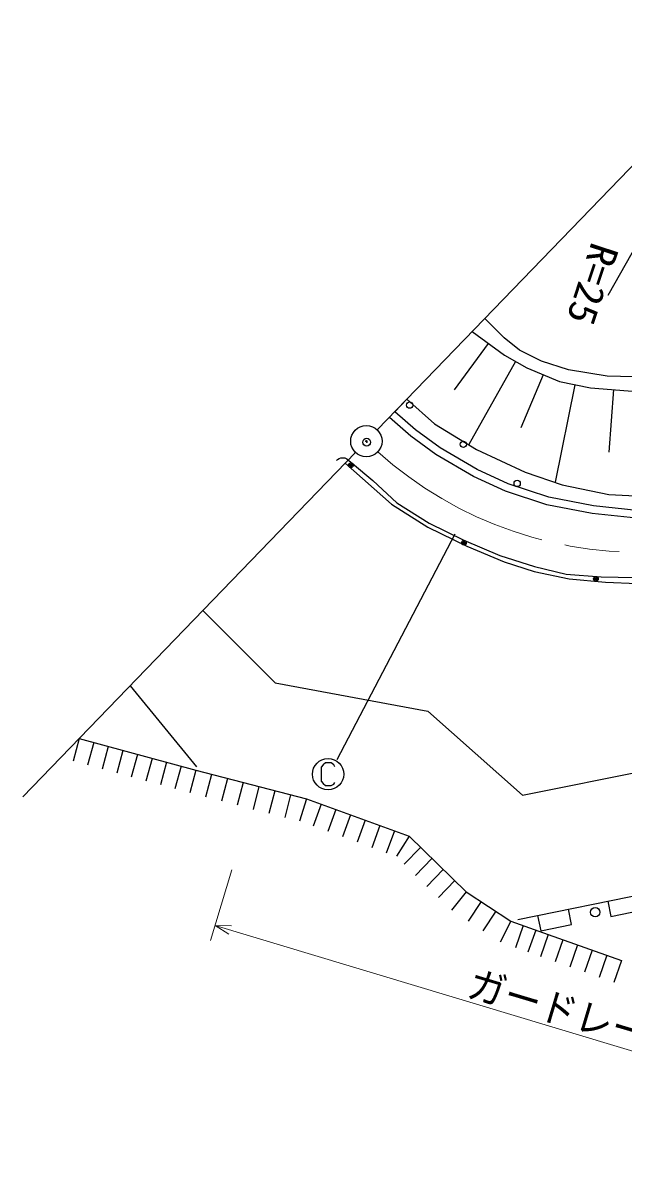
# Model space of a CAD drawing. Units: millimetres on the paper. Extents: x 40 to 680, y 20 to 380.
# Drawn here: x 379.7 to 418.1, y 246.1 to 318.6 of the extents above; entities that cross this region are included whole.
import ezdxf
from ezdxf.enums import TextEntityAlignment as Align

# ---------------------------------------------------------------- set-up
doc = ezdxf.new("R2010")
doc.units = ezdxf.units.MM
doc.header["$PDMODE"] = 32
doc.header["$PDSIZE"] = 0.5
doc.linetypes.add('CHAIN', pattern=[18.5, 12, -1.5, 3.5, -1.5])
for name, color, linetype, lineweight in [('M-BGD', 7, 'Continuous', 25), ('M-BGD-EXST', 7, 'Continuous', 25), ('M-BMK', 2, 'CHAIN', 13), ('M-BMK-OTRS', 5, 'Continuous', 25), ('M-BMK-SRVR', 3, 'Continuous', 25), ('M-STR-HTXT', 7, 'Continuous', 13)]:
    doc.layers.add(name, color=color, linetype=linetype, lineweight=lineweight)
doc.layers.add('M-OTRS', color=6, linetype='Continuous')
doc.styles.add('ＭＳ ゴシック', font='')
doc.styles.get('ＭＳ ゴシック').set_extended_font_data('MS Gothic')

msp = doc.modelspace()

# ---------------------------------------------------------------- linework, layer by layer
at = {"layer": 'M-BGD'}
for p, q in [((421.032, 308.205), (417.057, 301.175)), ((410.447, 298.478), (409.214, 299.711)), ((408.406, 298.873), (410.462, 297.368)), ((409.434, 298.12), (407.259, 295.15)), ((411.432, 297.683), (410.447, 298.478)), ((410.462, 297.368), (411.891, 296.562)), ((412.832, 296.983), (411.432, 297.683)), ((411.176, 296.965), (408.186, 291.663)), ((411.891, 296.562), (413.979, 295.683)), ((414.549, 296.443), (412.832, 296.983)), ((417.029, 296.029), (414.549, 296.443)), ((412.935, 296.122), (411.511, 292.741)), ((413.979, 295.683), (415.957, 295.28)), ((419.604, 295.965), (417.029, 296.029)), ((414.968, 295.481), (413.699, 289.255)), ((415.957, 295.28), (418.887, 295.06)), ((417.422, 295.17), (417.123, 291.179)), ((403.471, 293.762), (404.241, 294.56)), ((404.241, 294.56), (406.014, 292.987)), ((404.8, 292.595), (403.471, 293.762)), ((404.8, 292.595), (403.471, 293.762)), ((404.487, 292.204), (403.141, 293.386)), ((406.014, 292.987), (408.694, 291.353)), ((406.095, 291.032), (404.487, 292.204)), ((406.369, 291.451), (404.8, 292.595)), ((406.369, 291.451), (404.8, 292.595)), ((408.722, 290.078), (406.369, 291.451)), ((408.722, 290.078), (406.369, 291.451)), ((408.694, 291.353), (411.8, 289.914)), ((399.752, 290.647), (399.803, 290.709)), ((399.803, 290.709), (399.911, 290.775)), ((399.911, 290.775), (400.021, 290.814)), ((400.021, 290.814), (400.161, 290.827)), ((400.161, 290.827), (400.277, 290.809)), ((400.277, 290.809), (400.41, 290.75)), ((400.41, 290.75), (400.533, 290.647)), ((400.533, 290.647), (400.763, 290.455)), ((408.492, 289.634), (406.095, 291.032)), ((400.3, 290.48), (403.265, 287.862)), ((400.763, 290.455), (402.068, 289.368)), ((410.716, 289.162), (408.722, 290.078)), ((410.716, 289.162), (408.722, 290.078)), ((411.8, 289.914), (414.153, 289.097)), ((402.068, 289.368), (403.589, 287.955)), ((410.533, 288.696), (408.492, 289.634)), ((413.299, 288.313), (410.716, 289.162)), ((413.299, 288.313), (410.716, 289.162)), ((413.172, 287.828), (410.533, 288.696)), ((414.153, 289.097), (417.128, 288.476)), ((417.128, 288.476), (420.005, 288.345)), ((403.265, 287.862), (405.588, 286.403)), ((403.589, 287.955), (405.654, 286.651)), ((416.067, 287.262), (413.172, 287.828)), ((416.142, 287.757), (413.299, 288.313)), ((416.142, 287.757), (413.299, 288.313)), ((418.92, 287.463), (416.142, 287.757)), ((418.92, 287.463), (416.142, 287.757)), ((418.894, 286.963), (416.067, 287.262)), ((405.588, 286.403), (408.064, 285.175)), ((405.654, 286.651), (407.883, 285.564)), ((407.883, 285.564), (410.165, 284.586)), ((408.064, 285.175), (410.444, 284.176)), ((410.165, 284.586), (412.393, 283.879)), ((410.444, 284.176), (412.364, 283.562)), ((412.364, 283.562), (414.609, 283.102)), ((412.393, 283.879), (414.404, 283.39)), ((414.404, 283.39), (416.632, 283.227)), ((414.609, 283.102), (416.913, 282.89)), ((416.632, 283.227), (418.806, 283.173)), ((416.913, 282.89), (418.933, 282.797)), ((391.216, 281.076), (395.833, 276.464)), ((386.57, 276.266), (390.819, 271.109)), ((395.833, 276.464), (405.576, 274.641)), ((405.576, 274.641), (411.615, 269.285)), ((383.324, 272.906), (382.93, 271.458)), ((383.324, 272.906), (390.762, 270.881)), ((384.254, 272.652), (383.86, 271.205)), ((385.183, 272.399), (384.789, 270.952)), ((386.113, 272.146), (385.719, 270.699)), ((387.043, 271.893), (386.649, 270.446)), ((387.973, 271.64), (387.579, 270.193)), ((388.903, 271.387), (388.509, 269.94)), ((389.833, 271.134), (389.439, 269.686)), ((411.615, 269.285), (421.814, 271.336)), ((390.762, 270.881), (390.378, 269.431)), ((390.762, 270.881), (397.827, 269.057)), ((391.772, 270.62), (391.397, 269.168)), ((392.781, 270.36), (392.406, 268.907)), ((393.79, 270.099), (393.415, 268.647)), ((394.8, 269.839), (394.425, 268.386)), ((395.809, 269.578), (395.434, 268.126)), ((396.818, 269.318), (396.443, 267.866)), ((397.827, 269.057), (397.382, 267.625)), ((397.827, 269.057), (404.38, 266.664)), ((398.763, 268.716), (398.249, 267.307)), ((399.699, 268.374), (399.185, 266.965)), ((400.635, 268.032), (400.121, 266.623)), ((401.571, 267.69), (401.057, 266.281)), ((402.507, 267.348), (401.993, 265.939)), ((403.444, 267.006), (402.929, 265.597)), ((404.38, 266.664), (403.583, 265.393)), ((405.109, 265.958), (404.065, 264.881)), ((404.38, 266.664), (408.026, 263.132)), ((405.838, 265.252), (404.794, 264.174)), ((406.567, 264.545), (405.524, 263.468)), ((407.297, 263.839), (406.253, 262.761)), ((408.026, 263.132), (407.087, 261.962)), ((408.026, 263.132), (410.875, 261.252)), ((411.331, 261.366), (420.276, 263.189)), ((408.976, 262.505), (408.149, 261.253)), ((417.06, 262.533), (417.259, 261.554)), ((409.925, 261.879), (409.099, 260.627)), ((412.587, 261.622), (412.787, 260.642)), ((414.746, 261.041), (414.547, 262.021)), ((417.259, 261.554), (419.219, 261.953)), ((410.875, 261.252), (410.205, 259.91)), ((410.875, 261.252), (413.268, 260.397)), ((411.672, 260.967), (411.168, 259.554)), ((412.787, 260.642), (414.746, 261.041)), ((412.47, 260.682), (411.966, 259.269)), ((413.268, 260.397), (412.765, 258.984)), ((413.268, 260.397), (417.94, 258.745)), ((414.202, 260.067), (413.702, 258.653)), ((415.136, 259.736), (414.636, 258.322)), ((416.071, 259.406), (415.571, 257.992)), ((417.005, 259.075), (416.505, 257.661)), ((417.94, 258.745), (417.44, 257.331))]:
    msp.add_line(p, q, dxfattribs=at)
for centre, radius in [((404.423, 294.182), 0.2), ((407.851, 291.683), 0.2), ((400.667, 290.34), 0.15), ((400.667, 290.34), 0.09), ((400.667, 290.34), 0.03), ((411.279, 289.183), 0.2), ((407.876, 285.404), 0.15), ((407.876, 285.404), 0.09), ((407.876, 285.404), 0.03), ((416.307, 283.101), 0.15), ((416.307, 283.101), 0.09), ((416.307, 283.101), 0.03), ((416.261, 261.818), 0.3)]:
    msp.add_circle(centre, radius, dxfattribs=at)
at = {"layer": 'M-BGD-EXST'}
for p, q in [((399.79, 271.569), (407.316, 285.969)), ((398.891, 271.228), (398.771, 271.068)), ((398.771, 271.068), (398.771, 270.188)), ((399.051, 271.348), (398.891, 271.228)), ((399.411, 271.348), (399.051, 271.348)), ((399.571, 271.228), (399.411, 271.348)), ((399.651, 271.108), (399.571, 271.228)), ((398.771, 270.188), (398.891, 270.028)), ((398.891, 270.028), (399.051, 269.908)), ((399.051, 269.908), (399.411, 269.908)), ((399.411, 269.908), (399.571, 269.988)), ((399.571, 269.988), (399.651, 270.108))]:
    msp.add_line(p, q, dxfattribs=at)
msp.add_circle((399.211, 270.628), 1, dxfattribs=at)
at = {"layer": 'M-BMK'}
msp.add_arc((419.094, 309.79), 25, 228.05247, 274.25415, dxfattribs=at)
at = {"layer": 'M-BMK-OTRS'}
for p, q in [((402.348, 292.599), (428.923, 320.123)), ((400.958, 291.16), (379.719, 269.174))]:
    msp.add_line(p, q, dxfattribs=at)
at = {"layer": 'M-BMK-SRVR'}
for radius in [1, 0.04]:
    msp.add_circle((401.653, 291.88), radius, dxfattribs=at)
at = {"layer": 'M-OTRS'}
msp.add_point((401.676, 291.815), dxfattribs=at)
at = {"layer": 'M-STR-HTXT'}
for p, q in [((393.073, 264.534), (391.712, 260.011)), ((392.877, 260.412), (392, 260.968)), ((392, 260.968), (393.039, 260.948)), ((392, 260.968), (441.358, 246.118))]:
    msp.add_line(p, q, dxfattribs=at)

# ---------------------------------------------------------------- texts
at = {"layer": 'M-STR-HTXT', "style": 'ＭＳ ゴシック'}
for s, rotation, width, p in [('R=25', 251.8, 1.05, (415.527, 304.848)), ('ガードレール L=88.6', 343.4, 0.95, (407.821, 255.941))]:
    msp.add_text(s, height=1.833, rotation=rotation, dxfattribs=dict(at, width=width)).set_placement(p, align=Align.BOTTOM_LEFT)

doc.saveas('drawing.dxf')
